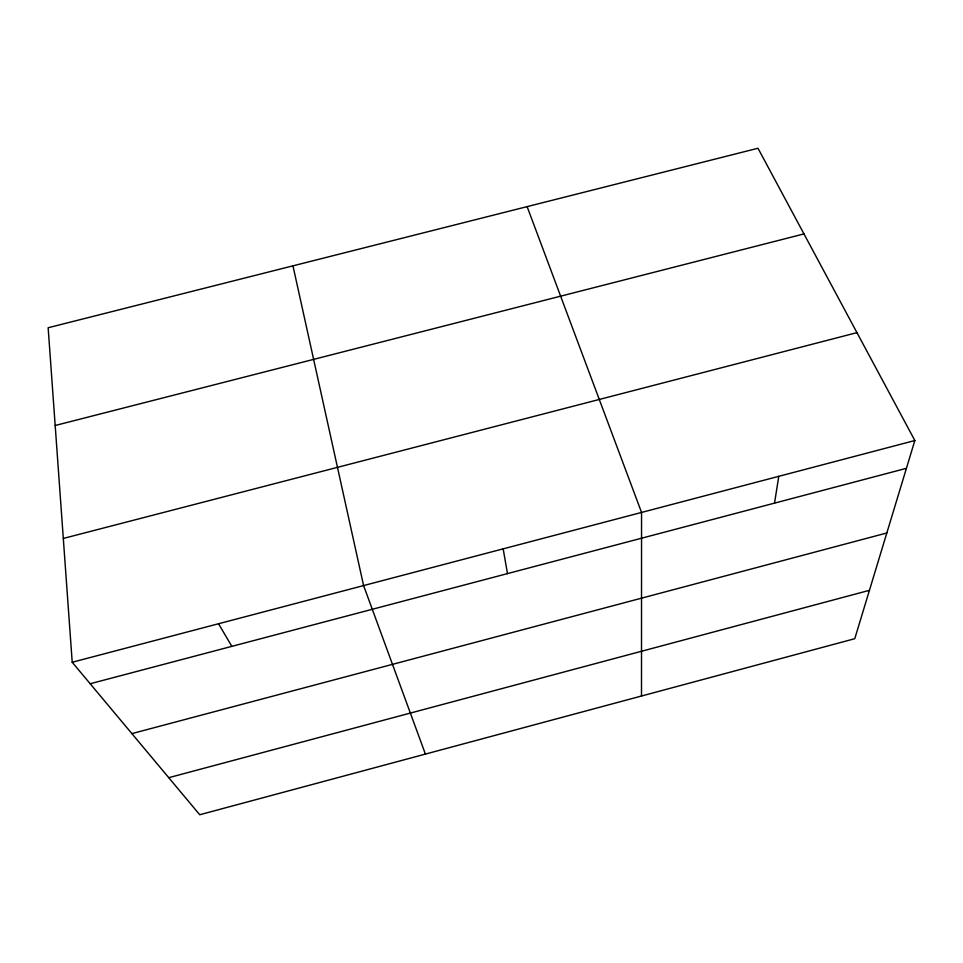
<?xml version="1.0" encoding="UTF-8"?>
<svg xmlns="http://www.w3.org/2000/svg" width="963" height="963" viewBox="0 0 963 963"><rect width="100%" height="100%" fill="white"/><g stroke="black" fill="none" stroke-linecap="round" stroke-linejoin="round"><path stroke-width="1.44" d="M641.502 696.02L641.551 512.436L527.122 206.624M774.529 503.131L778.778 476.336M914.85 440.524L854.771 638.698L199.738 814.746L72.213 662.255L48.15 327.745L757.989 148.254L914.85 440.524L72.213 662.255M168.742 777.683L869.445 590.319M131.895 733.613L886.815 532.984M90.185 683.742L906.424 468.319M63.305 538.449L856.95 332.644M55.18 425.502L803.973 233.913M218.541 623.747L231.842 646.354M425.405 754.101L363.593 585.576L292.957 265.836M503.168 548.85L507.477 573.611"/></g></svg>
